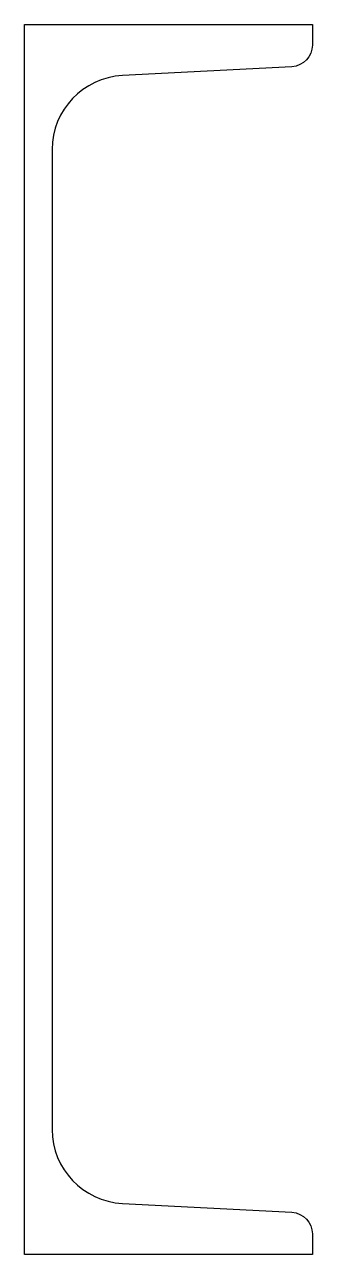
# Model space of a CAD drawing. Header units: inches. Extents: x -0.94 to 0.94, y -4 to 4.
import ezdxf

# ---------------------------------------------------------------- set-up
doc = ezdxf.new("R2010")
doc.units = ezdxf.units.IN
doc.layers.add('steel', color=7, linetype='Continuous')

msp = doc.modelspace()

# ---------------------------------------------------------------- linework, layer by layer
at = {"layer": 'steel'}
msp.add_lwpolyline([(-0.935, 4), (0.935, 4), (0.935, 3.8667, -0.39896), (0.8018, 3.7263), (-0.2994, 3.6686, 0.39896), (-0.756, 3.1875), (-0.756, -3.1875, 0.39896), (-0.2994, -3.6686), (0.8018, -3.7263, -0.39896), (0.935, -3.8667), (0.935, -4), (-0.935, -4), (-0.935, 4)], format="xyb", dxfattribs=at)

doc.saveas('drawing.dxf')
